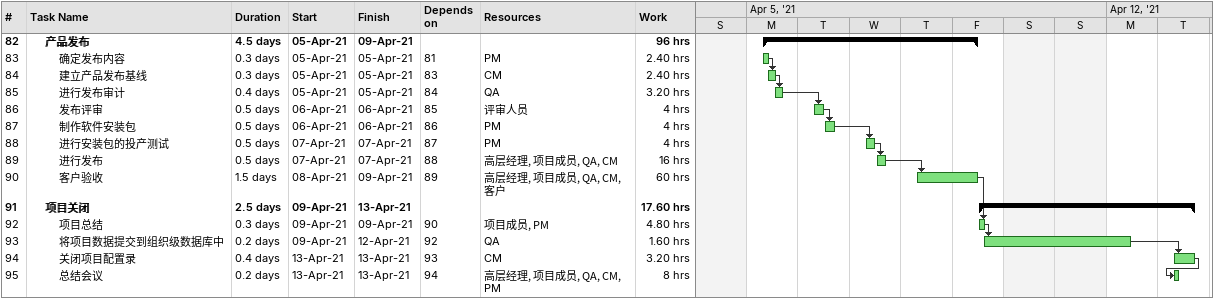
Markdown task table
| ID | Level | Task | Duration | Start | Finish | Predecessors | Resources | Work (h) |
|---|---|---|---|---|---|---|---|---|
| 82 | 2 | **产品发布** | 4.5d | 2021-04-05 | 2021-04-09 |  |  | 96 |
| 83 | 3 | 确定发布内容 | 0.3d | 2021-04-05 | 2021-04-05 | 81 | PM | 2.40 |
| 84 | 3 | 建立产品发布基线 | 0.3d | 2021-04-05 | 2021-04-05 | 83 | CM | 2.40 |
| 85 | 3 | 进行发布审计 | 0.4d | 2021-04-05 | 2021-04-05 | 84 | QA | 3.20 |
| 86 | 3 | 发布评审 | 0.5d | 2021-04-06 | 2021-04-06 | 85 | 评审人员 | 4 |
| 87 | 3 | 制作软件安装包 | 0.5d | 2021-04-06 | 2021-04-06 | 86 | PM | 4 |
| 88 | 3 | 进行安装包的投产测试 | 0.5d | 2021-04-07 | 2021-04-07 | 87 | PM | 4 |
| 89 | 3 | 进行发布 | 0.5d | 2021-04-07 | 2021-04-07 | 88 | 高层经理, 项目成员, QA, CM | 16 |
| 90 | 3 | 客户验收 | 1.5d | 2021-04-08 | 2021-04-09 | 89 | 高层经理, 项目成员, QA, CM, 客户 | 60 |
| 91 | 2 | **项目关闭** | 2.5d | 2021-04-09 | 2021-04-13 |  |  | 17.60 |
| 92 | 3 | 项目总结 | 0.3d | 2021-04-09 | 2021-04-09 | 90 | 项目成员, PM | 4.80 |
| 93 | 3 | 将项目数据提交到组织级数据库中 | 0.2d | 2021-04-09 | 2021-04-12 | 92 | QA | 1.60 |
| 94 | 3 | 关闭项目配置录 | 0.4d | 2021-04-13 | 2021-04-13 | 93 | CM | 3.20 |
| 95 | 3 | 总结会议 | 0.2d | 2021-04-13 | 2021-04-13 | 94 | 高层经理, 项目成员, QA, CM, PM | 8 |
